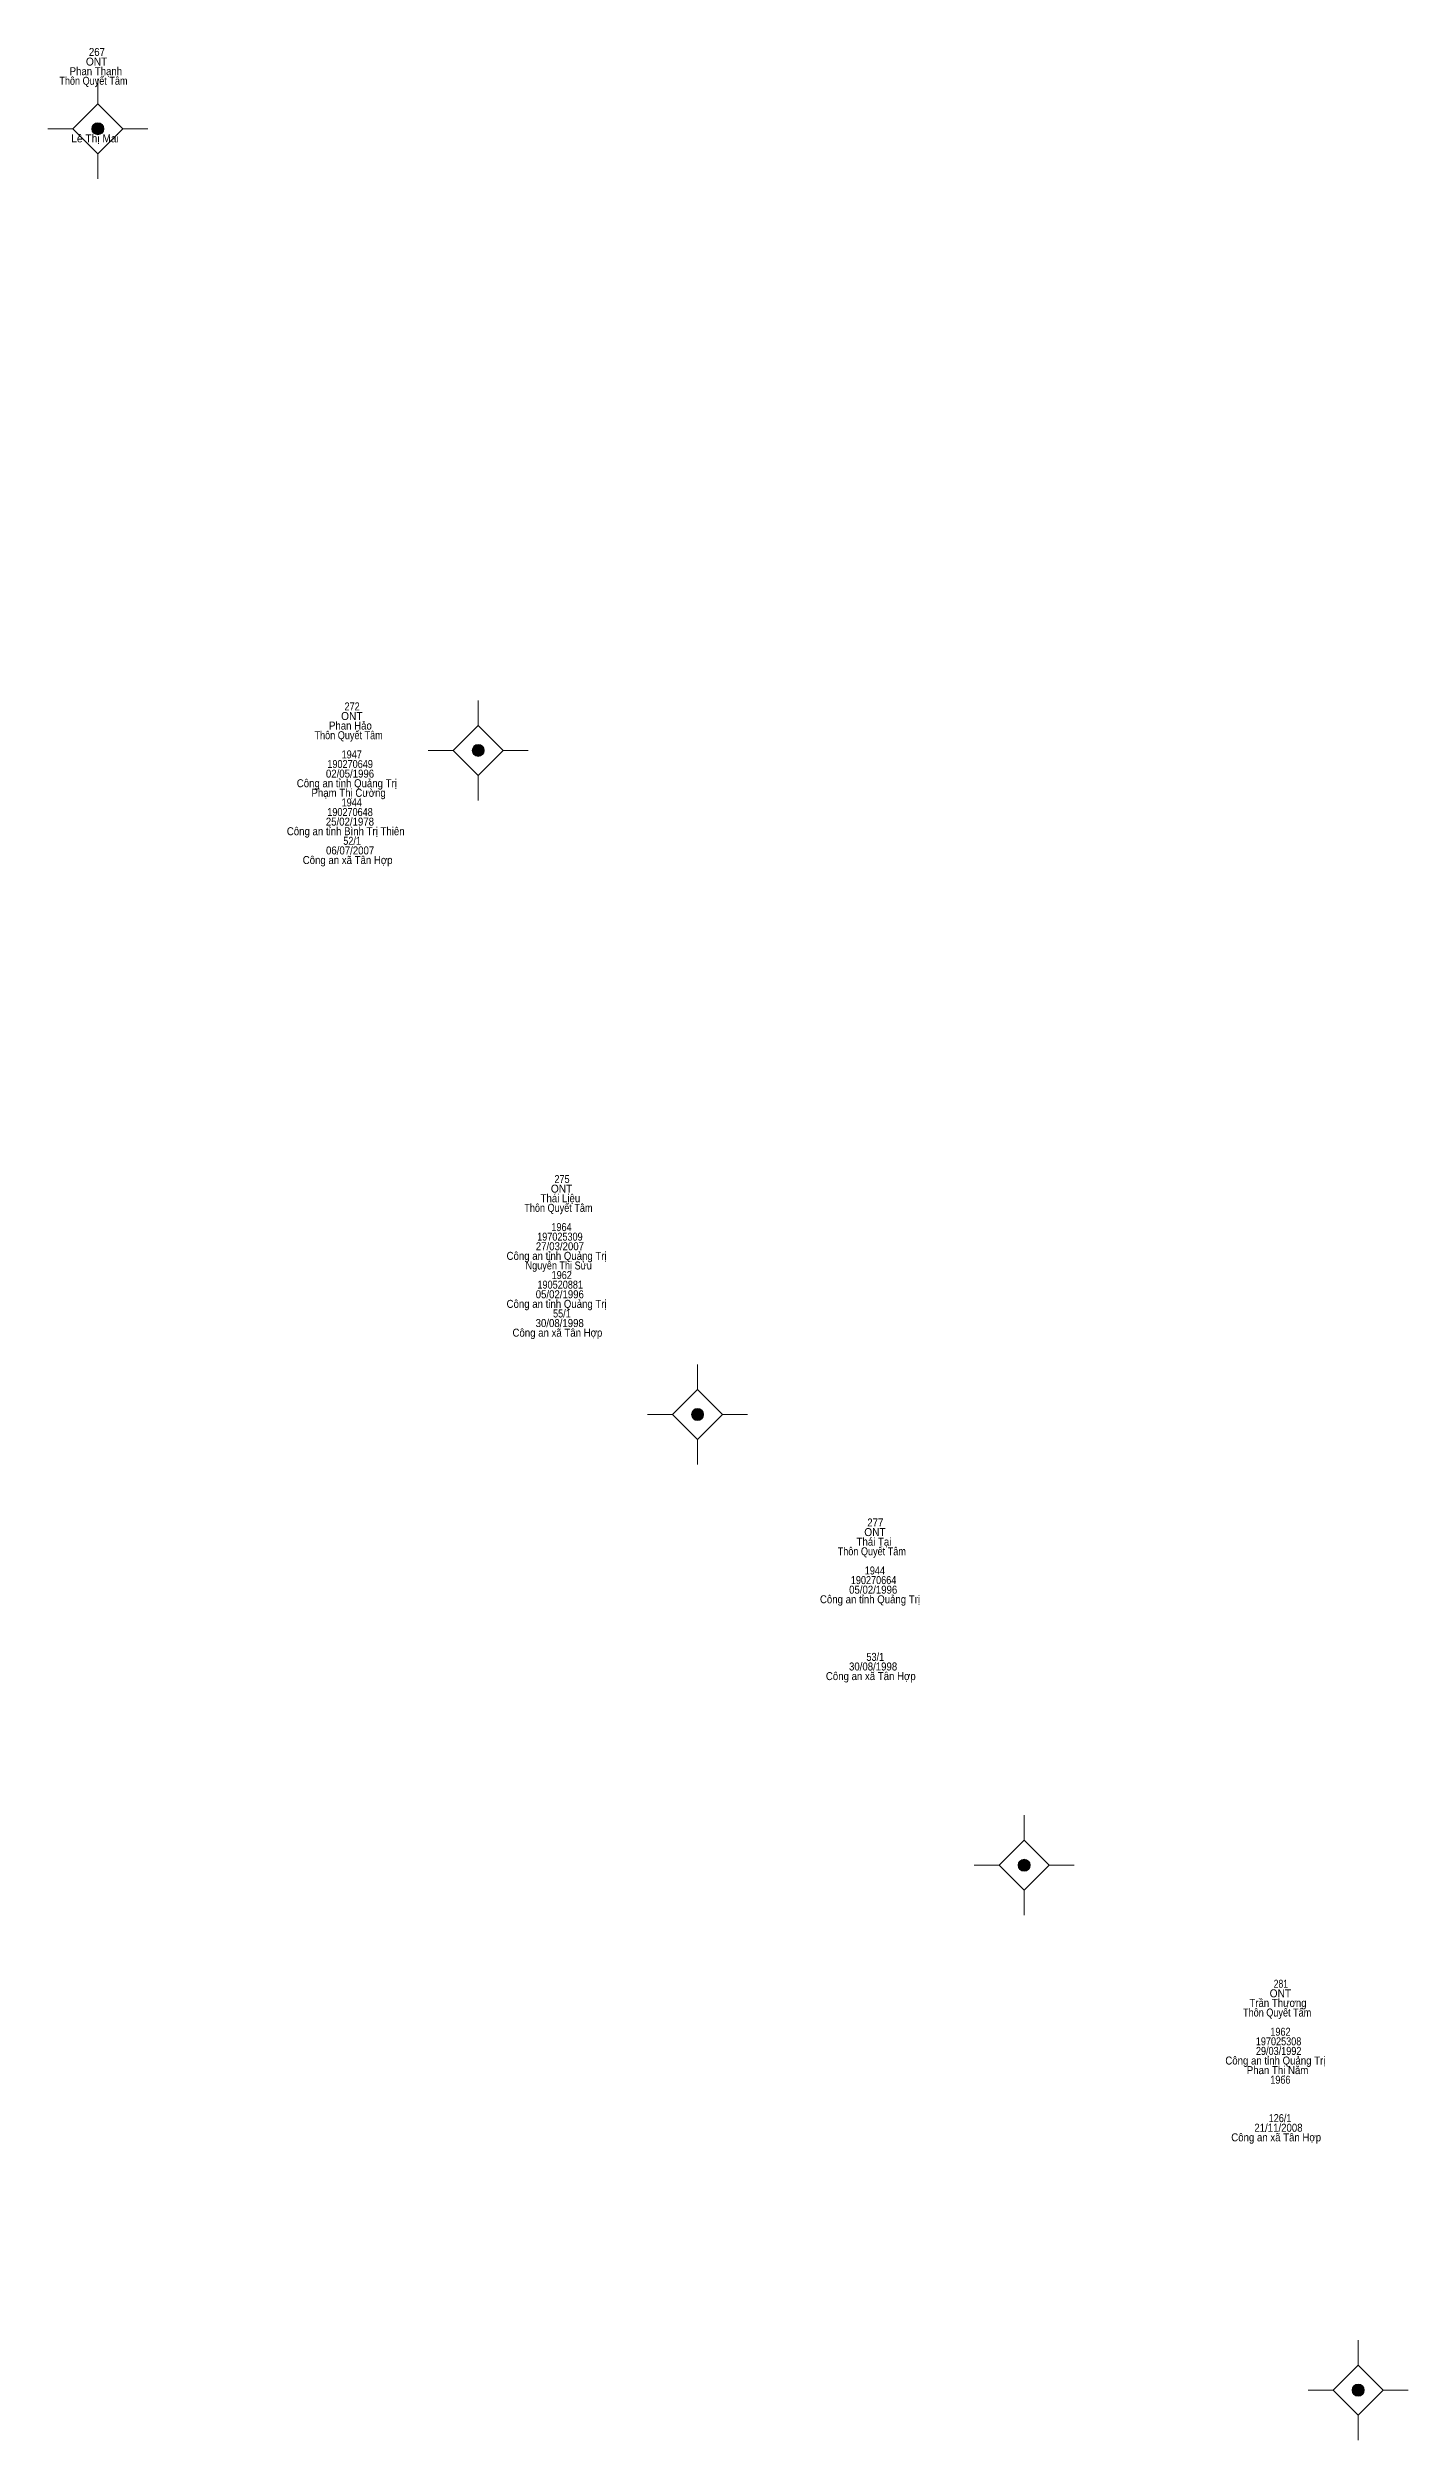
# Model space of a CAD drawing. Header units: metres. Extents: x 548452 to 551009, y 1840956 to 1844548.
# Drawn here: x 550792 to 550860, y 1841091.9 to 1841211.5 of the extents above; entities that cross this region are included whole.
import ezdxf
from ezdxf.enums import TextEntityAlignment as Align

# ---------------------------------------------------------------- set-up
doc = ezdxf.new("R2010")
doc.units = ezdxf.units.M
doc.header["$LTSCALE"] = 0.16
doc.layers.add('11', color=7, linetype='Continuous', lineweight=13)
doc.layers.add('15', color=7, linetype='Continuous')

msp = doc.modelspace()

# ---------------------------------------------------------------- hatches: boundary and pattern name
at = {"layer": '11'}
for points in [[(550794.7795, 1841207.46, 1), (550794.1795, 1841207.46, 1)], [(550813.7995, 1841176.38, 1), (550813.1995, 1841176.38, 1)], [(550824.7695, 1841143.18, 1), (550824.1695, 1841143.18, 1)], [(550841.0995, 1841120.64, 1), (550840.4995, 1841120.64, 1)], [(550857.7995, 1841094.4, 1), (550857.1995, 1841094.4, 1)]]:
    msp.add_hatch(color=256, dxfattribs=at).paths.add_polyline_path(points)

# ---------------------------------------------------------------- linework, layer by layer
for p, q in [((550794.48, 1841209.96), (550794.48, 1841208.71)), ((550793.23, 1841207.46), (550791.98, 1841207.46)), ((550796.98, 1841207.46), (550795.73, 1841207.46)), ((550794.48, 1841206.21), (550794.48, 1841204.96)), ((550813.5, 1841178.88), (550813.5, 1841177.63)), ((550812.25, 1841176.38), (550811, 1841176.38)), ((550816, 1841176.38), (550814.75, 1841176.38)), ((550813.5, 1841175.13), (550813.5, 1841173.88)), ((550824.47, 1841145.68), (550824.47, 1841144.43)), ((550823.22, 1841143.18), (550821.97, 1841143.18)), ((550826.97, 1841143.18), (550825.72, 1841143.18)), ((550824.47, 1841141.93), (550824.47, 1841140.68)), ((550840.8, 1841123.14), (550840.8, 1841121.89)), ((550839.55, 1841120.64), (550838.3, 1841120.64)), ((550843.3, 1841120.64), (550842.05, 1841120.64)), ((550840.8, 1841119.39), (550840.8, 1841118.14)), ((550857.5, 1841096.9), (550857.5, 1841095.65)), ((550856.25, 1841094.4), (550855, 1841094.4)), ((550860, 1841094.4), (550858.75, 1841094.4)), ((550857.5, 1841093.15), (550857.5, 1841091.9))]:
    msp.add_line(p, q, dxfattribs=at)
for points in [[(550794.48, 1841208.71), (550793.23, 1841207.46), (550794.48, 1841206.21), (550795.73, 1841207.46)], [(550813.5, 1841177.63), (550812.25, 1841176.38), (550813.5, 1841175.13), (550814.75, 1841176.38)], [(550824.47, 1841144.43), (550823.22, 1841143.18), (550824.47, 1841141.93), (550825.72, 1841143.18)], [(550840.8, 1841121.89), (550839.55, 1841120.64), (550840.8, 1841119.39), (550842.05, 1841120.64)], [(550857.5, 1841095.65), (550856.25, 1841094.4), (550857.5, 1841093.15), (550858.75, 1841094.4)]]:
    msp.add_lwpolyline(points, close=True, dxfattribs=at)
for centre in [(550794.4795, 1841207.46), (550813.4995, 1841176.38), (550824.4695, 1841143.18), (550840.7995, 1841120.64), (550857.4995, 1841094.4)]:
    msp.add_circle(centre, 0.3, dxfattribs=at)

# ---------------------------------------------------------------- texts
at = {"layer": '15'}
for s, width, p in [('ONT', 0.95, (550794.42, 1841210.62)), ('267', 0.9, (550794.435, 1841211.1)), ('Thôn Quyết Tâm', 0.85, (550794.26, 1841209.66)), (' Phan Thạnh', 0.9, (550794.315, 1841210.14)), ('Lê Thị Mai', 0.95, (550794.34, 1841206.78)), ('ONT', 0.95, (550807.18, 1841177.9)), ('272', 0.85, (550807.195, 1841178.38)), ('Thôn Quyết Tâm', 0.85, (550807.02, 1841176.94)), ('Phan Hảo', 0.9, (550807.11, 1841177.42)), ('190270649', 0.85, (550807.095, 1841175.5)), ('1947', 0.85, (550807.175, 1841175.98)), ('Công an tỉnh Quảng Trị', 0.9, (550806.93, 1841174.54)), ('02/05/1996', 0.9, (550807.09, 1841175.02)), ('Phạm Thị Cường', 0.9, (550807.02, 1841174.06)), ('1944', 0.85, (550807.175, 1841173.58)), ('Công an tỉnh Bình Trị Thiên', 0.9, (550806.875, 1841172.14)), ('25/02/1978', 0.9, (550807.085, 1841172.62)), ('190270648', 0.85, (550807.09, 1841173.1)), ('Công an xã Tân Hợp', 0.9, (550806.97, 1841170.7)), ('06/07/2007', 0.9, (550807.095, 1841171.18)), ('52/1', 0.85, (550807.195, 1841171.66)), ('ONT', 0.95, (550817.67, 1841154.27)), ('275', 0.85, (550817.69, 1841154.75)), ('Thôn Quyết Tâm', 0.85, (550817.51, 1841153.31)), ('Thái Liệu', 0.9, (550817.61, 1841153.79)), ('197025309', 0.85, (550817.585, 1841151.87)), ('1964', 0.85, (550817.665, 1841152.35)), ('Công an tỉnh Quảng Trị', 0.9, (550817.42, 1841150.91)), ('Nguyễn Thị Sửu', 0.85, (550817.525, 1841150.43)), ('27/03/2007', 0.9, (550817.585, 1841151.39)), ('190520881', 0.85, (550817.6, 1841149.47)), ('1962', 0.85, (550817.675, 1841149.95)), ('Công an tỉnh Quảng Trị', 0.9, (550817.42, 1841148.51)), ('05/02/1996', 0.9, (550817.58, 1841148.99)), ('55/1', 0.85, (550817.685, 1841148.03)), ('Công an xã Tân Hợp', 0.9, (550817.46, 1841147.07)), ('30/08/1998', 0.9, (550817.575, 1841147.55)), ('277', 0.9, (550833.355, 1841137.58)), ('Thôn Quyết Tâm', 0.85, (550833.18, 1841136.14)), ('Thái Tại', 0.9, (550833.29, 1841136.62)), ('ONT', 0.95, (550833.34, 1841137.1)), ('1944', 0.85, (550833.335, 1841135.18)), ('Công an tỉnh Quảng Trị', 0.9, (550833.09, 1841133.74)), ('05/02/1996', 0.9, (550833.25, 1841134.22)), ('190270664', 0.85, (550833.27, 1841134.7)), ('30/08/1998', 0.9, (550833.245, 1841130.38)), ('53/1', 0.85, (550833.355, 1841130.86)), ('Công an xã Tân Hợp', 0.9, (550833.13, 1841129.9)), ('281', 0.8, (550853.635, 1841114.52)), ('Trần Thương', 0.9, (550853.49, 1841113.56)), ('ONT', 0.95, (550853.61, 1841114.04)), ('Thôn Quyết Tâm', 0.85, (550853.45, 1841113.08)), ('1962', 0.85, (550853.615, 1841112.12)), ('29/03/1992', 0.85, (550853.525, 1841111.16)), ('197025308', 0.85, (550853.52, 1841111.64)), ('Công an tỉnh Quảng Trị', 0.9, (550853.36, 1841110.68)), ('Phan Thị Năm', 0.9, (550853.47, 1841110.2)), ('1966', 0.85, (550853.61, 1841109.72)), ('21/11/2008', 0.9, (550853.515, 1841107.32)), ('126/1', 0.85, (550853.595, 1841107.8)), ('Công an xã Tân Hợp', 0.9, (550853.4, 1841106.84))]:
    msp.add_text(s, height=0.4, dxfattribs=dict(at, width=width)).set_placement(p, align=Align.CENTER)

doc.saveas('drawing.dxf')
